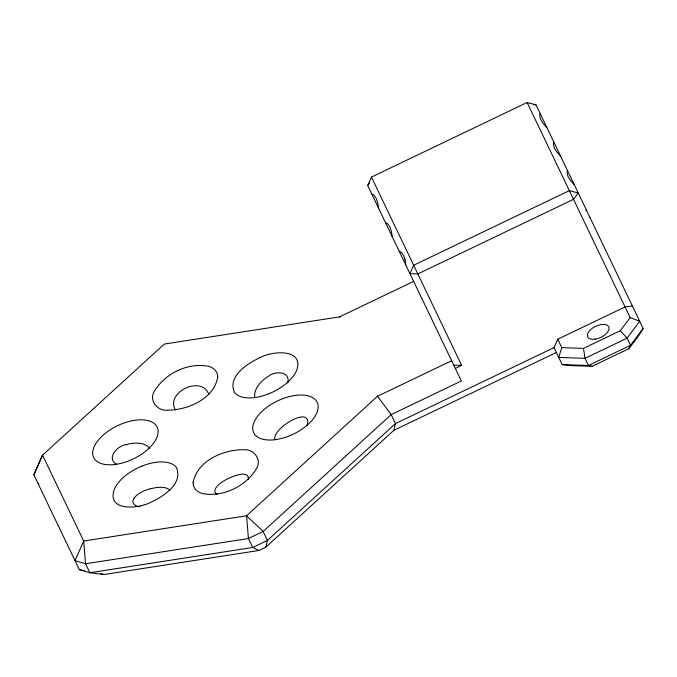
<?xml version="1.0" encoding="UTF-8"?>
<svg xmlns="http://www.w3.org/2000/svg" width="677" height="677" viewBox="0 0 677 677"><rect width="100%" height="100%" fill="white"/><g stroke="black" fill="none" stroke-linecap="round" stroke-linejoin="round"><path stroke-width="1.02" d="M287.733 382.911C290.746 371.301 275.412 370.793 268.837 376.014C261.525 380.466 253.714 388.166 254.687 397.458M413.639 281.378L339.515 316.887L164.299 344.06L42.558 455.164L33.85 474.78L79.285 569.611L89.838 572.75L103.936 574.502L258.986 550.46L265.824 547.185L267.44 540.441L395.478 423.574L554.023 347.614L557.755 339.211L625.083 306.952L632.386 306.012M265.824 547.185L393.862 430.327L395.478 423.574L391.179 414.603L377.529 396.248L246.572 515.772L83.694 541.025L74.986 560.641L85.539 563.772L248.417 538.52L263.141 531.462L391.179 414.603L461.367 380.982L367.704 185.49L371.436 177.086L527.121 102.498L536.006 104.85L643.15 328.472L638.766 335.513L628.916 348.663L592.07 366.325L570.389 365.572L562.147 364.581L554.023 347.614M585.952 210.767L586.265 209.752M557.755 339.211L561.792 347.631L558.711 357.405L585.021 358.319L627.097 338.153L639.714 321.296L630.169 317.572L527.121 102.498M248.366 479.646C249.466 468.374 229.841 477.539 225.28 480.061C221.269 482.193 209.667 490.309 217.41 494.565M33.85 474.78L42.558 455.164L83.694 541.025L85.539 563.772L89.838 572.75L252.716 547.49L267.44 540.441L263.141 531.462L246.572 515.772L248.417 538.52L252.716 547.49L258.986 550.46M307.197 425.376C312.63 403.991 271.485 428.431 274.862 439.864M628.916 348.663L630.532 345.329L643.15 328.472M133.961 498.484C130.466 502.672 135.696 506.963 139.944 506.675M367.704 185.49L369.473 183.12M561.792 347.631L583.472 348.384L620.318 330.731L630.169 317.572M377.529 396.248L451.661 360.731M455.35 368.423L461.655 365.402L371.436 177.086M393.862 430.327L556.35 352.48M126.117 444.704C117.417 445.407 105.739 458.625 116.732 464.337M534.035 104.783L536.006 104.85M562.147 364.581L588.457 365.487L592.07 366.325M453.768 365.123L461.655 365.402M79.285 569.611L82.306 570.136M83.677 570.372L84.219 570.474M100.991 573.631L103.936 574.502M38.149 483.75L38.902 484.013M339.515 316.887L340.125 317.183M589.354 217.435L589.794 217.664M620.318 330.731L627.097 338.153L630.532 345.329L588.457 365.487L585.021 358.319L583.472 348.384M175.428 410.017C165.053 392.152 201.932 374.762 208.812 394.412M149.439 448.157L149.778 448.648M234.42 392.288C227.023 375.676 248.84 362.745 261.195 357.041C273.195 350.974 303.973 348.443 296.738 370.209A35.72 18.668 -25.6 0 1 269.074 393.684M404.99 259.646L403.602 255.567L401.732 252.834A41.179 15.216 -75.1 0 0 399.21 251.269M217.766 376.64C214.601 398.609 187.961 410.025 167.888 410.186C157.335 411.472 148.246 400.005 154.703 390.688C165.484 373.247 188.113 362.339 208.431 366.249A35.737 18.677 -25.6 0 1 217.749 376.649M404.99 259.638A41.179 15.216 -75.1 0 1 405.811 265.037M385.518 222.691A41.179 15.216 -75.1 0 1 388.039 224.248L389.935 227.04L391.298 231.06A41.179 15.216 -75.1 0 1 392.11 236.459M371.825 194.113A41.179 15.216 -75.1 0 1 374.347 195.67L376.243 198.463L377.605 202.482A41.179 15.216 -75.1 0 1 378.418 207.881M574.13 184.398A41.179 15.216 23.9 0 1 570.423 180.378L568.155 176.799L567.174 173.566A41.179 15.216 23.9 0 1 567.529 170.629M560.429 155.812A41.179 15.216 23.9 0 1 556.731 151.792L554.463 148.221L553.481 144.988A41.179 15.216 23.9 0 1 553.837 142.043M546.737 127.234A41.179 15.216 23.9 0 1 543.039 123.214L540.762 119.643L539.789 116.41A41.179 15.216 23.9 0 1 540.144 113.465M133.851 498.492A20.708 9.063 -14.8 0 1 150.522 488.642M150.573 488.828A18.042 7.896 -15.5 0 1 169.842 490.25M126.091 444.654A20.479 12.288 -14 0 1 149.515 448.123M141.798 466.148A35.72 18.668 -25.6 0 0 114.159 489.615C106.873 511.778 138.43 508.749 150.446 502.461C162.996 496.715 183.374 483.928 176.452 467.545A34.73 18.144 -25.6 0 0 141.806 466.174M269.065 393.659A34.73 18.144 -25.6 0 1 234.386 392.313M193.097 482.405L193.106 483.192A35.737 18.677 -25.6 0 0 202.44 493.584C222.758 497.485 245.387 486.585 256.168 469.144C262.227 460.436 254.51 449.071 244.321 449.756C223.884 449.164 197.422 460.58 193.097 482.405M413.664 265.232L409.932 273.643L417.827 273.914L573.512 199.326L578.243 193.004L569.349 190.643L413.664 265.232M595.235 339.143A11.661 6.093 -25.6 0 0 608.733 326.822A11.661 6.093 -25.6 0 0 590.674 329.623A11.661 6.093 -25.6 0 0 595.235 339.143M275.877 439.585A35.204 18.389 -25.6 0 0 317.344 402.629A35.204 18.389 -25.6 0 0 263.141 410.372A35.204 18.389 -25.6 0 0 275.877 439.585M116.165 464.312A35.204 18.389 -25.6 0 0 157.225 427.229A35.204 18.389 -25.6 0 0 102.862 435.362A35.204 18.389 -25.6 0 0 116.165 464.312"/></g></svg>
